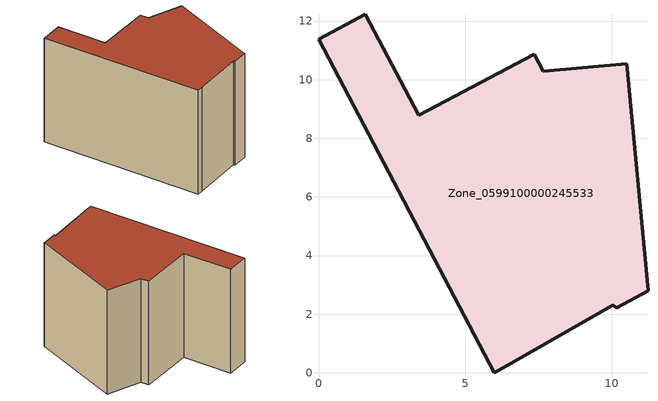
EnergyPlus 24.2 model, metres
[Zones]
Zone_0599100000245533
 floor ground (C_G): 5.99,0 0,11.38 1.59,12.23 3.42,8.78 7.36,10.86 7.67,10.28 10.51,10.54 11.24,2.79 10.17,2.22 10.04,2.31 6.42,0.23 z0
 wall outside (C_F): 10.17,2.22 11.24,2.79 10.51,10.54 7.67,10.28 7.36,10.86 3.42,8.78 1.59,12.23 0,11.38 5.99,0 6.42,0.23 10.04,2.31 10.17,2.22 z0:8.44
 roof outside (C_R): 6.42,0.23 10.04,2.31 10.17,2.22 11.24,2.79 10.51,10.54 7.67,10.28 7.36,10.86 3.42,8.78 1.59,12.23 0,11.38 5.99,0 z8.44
[BUILDING]
Pand.0599100000245533: North Axis=0; Terrain=City; Loads Convergence Tolerance Value=0.04; Temperature Convergence Tolerance Value=0.4; Solar Distribution=FullExterior; Maximum Number of Warmup Days=25; Minimum Number of Warmup Days=1
[Site:Location]
Rotterdam.The.Hague.AP_ZH_NLD Design_Conditions: Latitude=51.96; Longitude=4.45; Time Zone=1; Elevation=-4.5
[SITE:GROUNDTEMPERATURE:BUILDINGSURFACE]
18, 18, 18, 18, 18, 18, 18, 18, 18, 18, 18, 18
[MATERIAL] Thermal Absorptance=0.9; Solar Absorptance=0.7; Visible Absorptance=0.7
Name | Roughness | Thickness | Conductivity | Density | Specific Heat
G.TI.1975-1991 | MediumSmooth | 0.15 | 0.288461 | 540 | 1210
F.TI.1975-1991 | Rough | 0.3 | 0.230769 | 1920 | 840
R.TI.1975-1991 | MediumRough | 0.2 | 0.153846 | 1500 | 1000
[CONSTRUCTION]
C_G: G.TI.1975-1991
C_F: F.TI.1975-1991
C_R: R.TI.1975-1991
[ZONE]
Zone_0599100000245533: Type=1; Multiplier=1; Ceiling Height=Autocalculate; Volume=Autocalculate; Floor Area=autocalculate; Part of Total Floor Area=Yes
[ZONEINFILTRATION:DESIGNFLOWRATE]
Infil_Zone_0599100000245533: Zone or ZoneList or Space or SpaceList=Zone_0599100000245533; Schedule=AlwaysOn; Design Flow Rate Calculation Method=Flow/Area; Flow Rate per Floor Area=0.003; Constant Term Coefficient=1; Temperature Term Coefficient=0; Velocity Term Coefficient=0; Velocity Squared Term Coefficient=0
[HVACTEMPLATE:ZONE:IDEALLOADSAIRSYSTEM]
Zone_0599100000245533: Maximum Heating Supply Air Temperature=50; Minimum Cooling Supply Air Temperature=13; Maximum Heating Supply Air Humidity Ratio=0.0156; Minimum Cooling Supply Air Humidity Ratio=0.0077; Heating Limit=NoLimit; Cooling Limit=NoLimit; Dehumidification Control Type=ConstantSensibleHeatRatio; Cooling Sensible Heat Ratio=0.7; Dehumidification Setpoint=60; Humidification Control Type=None; Humidification Setpoint=30; Outdoor Air Method=None; Outdoor Air Flow Rate per Person=0.00944; Outdoor Air Flow Rate per Zone Floor Area=0; Outdoor Air Flow Rate per Zone=0; Demand Controlled Ventilation Type=None; Outdoor Air Economizer Type=NoEconomizer; Heat Recovery Type=None; Sensible Heat Recovery Effectiveness=0.7; Latent Heat Recovery Effectiveness=0.65
[ZONECONTROL:THERMOSTAT]
ThermostatControl_Zone_0599100000245533: Zone or ZoneList=Zone_0599100000245533; Control Type Schedule=DualSetpointControlType; Control 1=Thermostat_Zone_0599100000245533; Temperature Difference Between Cutout And Setpoint=0
[THERMOSTATSETPOINT:DUALSETPOINT]
Thermostat_Zone_0599100000245533: Heating Setpoint Temperature Schedule=HeatingSetpoint_Zone_0599100000245533; Cooling Setpoint Temperature Schedule=CoolingSetpoint_Zone_0599100000245533
[SCHEDULE:COMPACT]
HeatingSetpoint_Zone_0599100000245533: Through: 12/31, For: AllDays, Until: 24:00, 21
CoolingSetpoint_Zone_0599100000245533: Through: 12/31, For: AllDays, Until: 24:00, 24
DualSetpointControlType: Through: 12/31, For: AllDays, Until: 24:00, 4
AlwaysOn: Through: 12/31, For: AllDays, Until: 24:00, 1
